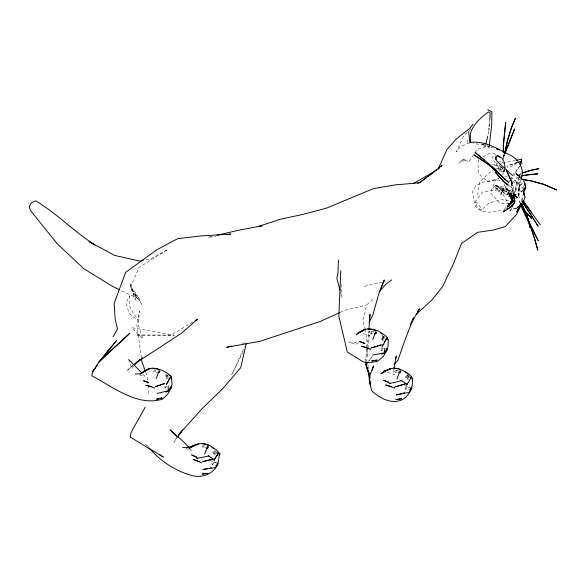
<?xml version="1.0" encoding="UTF-8"?>
<svg xmlns="http://www.w3.org/2000/svg" width="586" height="586" viewBox="0 0 586 586"><rect width="100%" height="100%" fill="white"/><g stroke="black" fill="none" stroke-linecap="round" stroke-linejoin="round"><path stroke-width="0.44" stroke-dasharray="2.93 2.2" d="M503.462 157.575L503.462 153.122M503.242 157.744L503.257 153.283M507.198 205.737L507.19 206.462L507.945 206.821L510.216 204.455L509 203.84L507.198 205.737L508.414 206.345M512.289 198.676L511.27 200.031L511.256 201.928L512.56 202.441M513.211 202.067L513.219 200.808L511.27 200.031M477.876 195.233L478.11 189.586L479.678 181.755L493.053 169.867M512.391 181.806L516.369 182.576L515.577 192.94M489.588 123.038L489.698 121.229M368.799 330.548L368.521 334.159L369.934 335.793L361.796 333.346M518.112 195.761C518.705 190.516 518.368 184.363 514.786 180.202L513.556 181.36M519.321 188.589L519.299 192.669L518.002 196.222M504.011 191.051L503.586 188.406L504.942 187.227L507.117 188.45L505.257 191.776M367.832 349.168L367.026 357.321L366.961 347.63M367.927 348.26L369.627 331.046L366.543 348.34M508.97 203.598L508.882 204.302L509.6 204.704L510.12 204.265L508.97 203.598L510.721 201.84L511.878 202.507L510.78 203.606M513.138 197.629L512.259 197.387L511.065 199.115L511.497 200.456L512.882 200.742L511.871 198.127L512.127 196.098M488.189 134.355L488.746 130.019M513.307 201.95L513.497 200.471M489.185 146.375L488.958 148.082L485.113 146.588L476.901 149.577L468.727 162.102L463.651 159.253L460.515 161.568L466.214 160.337L463.651 159.253L458.164 163.86M511.358 203.32L511.519 202.141L513.732 199.013M512.347 203.166L512.735 201.665L512.545 202.983L511.834 201.533L512.091 199.709L513.768 200.148M522.163 200.961L523.02 195.834M366.389 349.205L365.876 360.961M511.659 196.5L510.655 198.083L511.292 199.365L512.479 199.416L512.838 197.416L512.406 196.537M393.631 369.407L392.906 372.945L394.429 374.608L386.987 372.191M504.348 154.682L503.975 156.425L504.59 154.462M372.821 299.541L366.638 304.962L364.228 315.986L362.793 319.67L364.836 328.365M503.044 188.289L503.271 189.329C504.92 188.406 501.938 187.747 503.74 188.648M478.923 159.773L477.978 163.934L478.41 173.222L483.465 177.983L487.992 181.682L499.177 178.356M505.051 167.838L502.685 175.199M506.143 191.366L507.315 186.202M504.048 169.376L503.616 171.112L502.173 172.452C499.47 167.025 493.727 163.318 492.489 157.011L494.445 154.601L496.628 155.429M485.545 144.881L484.878 147.511L482.791 144.669L473.136 143.519M509.835 197.043L510.948 196.977L511.475 194.984L510.487 193.9L508.787 196.142L509.952 197.335L510.948 196.977L511.871 198.127L510.75 198.229L509.835 197.043L510.831 195.365L511.505 195.292M520.427 181.242L520.881 179.58M521.328 200.932L522.895 195.827M518.515 177.28L518.031 178.752L518.236 181.382L516.698 182.773L518.163 183.491M243.205 351.615L231.719 374.835L244.626 346.568M504.634 154.389L503.821 156.044L504.407 154.44M467.921 140.237L466.991 142.794L469.62 143.109M513.197 197.233L512.428 199.174L512.691 200.434M510.977 195.416L511.834 193.277L510.714 192.142L509.974 194.252L510.933 195.285L511.519 195.087M501.572 192.281L500.232 195.504L502.136 192.479M501.909 191.475L504.934 184.238M507.769 194.061L508.611 192.142L508.377 189.82L507.908 189.542L505.425 193.878L506.89 194.764L507.769 194.061L506.297 193.168L505.425 193.878M497.426 187.872L496.276 188.56L495.793 189.644L499.104 191.79L499.777 190.406L500.678 190.977M374.425 331.94L371.114 331.031L370.191 333.016L371.085 333.595L373.575 333.676M371.085 333.595L372.007 331.61L371.114 331.031M507.71 207.525L508.296 206.287L509.19 206.594M515.512 173.046L517.467 169.068L520.544 165.215M512.618 196.779L511.644 198.713L512.882 197.467M176.635 437.295L173.932 442.313L177.038 437.918M506.89 194.97L508.553 192.596L509.959 193.563L510.018 195.702L508.978 196.383L506.89 194.97L507.93 194.288L510.018 195.702M512.391 197.599L513.387 195.746M512.186 191.974L510.281 190.216L509.022 190.824L507.908 192.823L509.197 194.025L511.065 192.801M508.018 207.166L508.37 206.528M509.6 180.195L507.373 184.172L509.959 180.73M398.692 371.114L395.455 370.154L394.429 371.964L397.887 372.623M395.455 372.447L396.48 370.638L395.455 370.154M523.642 186.319L522.763 187.864L520.881 188.062L521.621 187.864L522.294 188.487M203.364 444.891L202.155 447.015L205.474 447.836M203.159 447.506L204.368 445.382M512.003 201.789L512.259 202.624L512.494 202.229L512.003 201.789L511.439 202.763L512.259 202.624M154.814 369.532L153.583 371.59L156.945 372.374M154.638 372.037L155.869 369.986M502.612 191.725L506.421 185.681M384.943 336.76L382.555 335.946L381.405 337.69L381.999 338.796L385.354 338.986M381.999 338.796L383.156 337.053L382.555 335.946M499.521 161.963L500.034 161.223L500.891 162.359M385.134 338.063L382.805 337.184L381.611 338.92L382.204 340.026L383.852 340.166M382.204 340.026L383.405 338.29L382.805 337.184M513.519 200.822L513.006 201.503L501.491 199.658L488.929 202.968L481.641 210.037L479.56 209.085L477.238 206.895L475.158 202.082L482.417 192.061L496.884 190.003L500.488 190.516M510.472 180.041L515.116 173.844M213.326 453.183L214.784 451.279L214.161 450.224L212.711 452.128L213.326 453.183L218.014 453.96M214.703 454.231L216.161 452.326L215.538 451.271L214.088 453.176L214.703 454.231L216.271 454.494M133.762 366.016L131.66 368.755L128.876 360.339M368.828 361.035L372.22 356.764L368.484 361.188M405.783 377.406L407.072 375.809L406.369 374.85L405.087 376.454L405.783 377.406L410.698 377.867M409.277 377.01L407.724 376.454L406.442 378.058L407.138 379.017L408.779 379.171M407.138 379.017L408.427 377.413L407.724 376.454M166.915 373.941L165.428 375.787L166.087 376.783L168.424 377.172M168.497 376.036L167.069 375.333L165.582 377.179L166.248 378.168L168.585 378.563M166.087 376.783L167.581 374.937M166.248 378.168L167.735 376.322L167.069 375.333M495.06 185.725L493.112 188.135L494.811 187.886L497.302 188.465M512.274 175.426L519.445 166.578M515.856 198.713L517.467 196.845M383.625 348.26L382.072 347.71L380.775 349.08L381.017 350.618L382.739 350.714M381.017 350.618L382.314 349.249L382.072 347.71M216.359 463.072L213.48 461.695L211.934 463.24L212.125 464.779L217.076 465.401M212.125 464.779L213.678 463.226L213.48 461.695M470.895 128.964L463.738 135.827L456.355 151.818L460.413 146.603L469.562 142.764M165.106 388.027L166.702 386.518L166.468 385.061L164.871 386.57L165.106 388.027L166.754 388.24M513.71 201.21L511.703 203.1L500.29 203.928L490.614 192.816L495.258 180.356L497.111 178.605L498.833 178.166M410.273 387.866L406.406 386.548L404.992 387.829L405.314 389.192L410.471 389.529M405.314 389.192L406.721 387.91L406.406 386.548M507.117 188.45L505.769 189.637L503.586 188.406M132.773 365.488L126.539 370.857L132.861 365.649M497.543 188.062L496.364 188.567L496.188 187.776L495.47 187.798L495.346 186.875M192.75 322.014L170.944 335.126L135.974 335.053L174.335 335.214L131.74 327.677L142.816 338.928L138.318 324.783L139.38 311.137L136.831 324.908L141.351 357.841M502.693 172.269L504.78 171.068L504.194 171.171L505.3 171.735M516.749 176.086L518.918 174.892M518.28 175.243L520.588 173.969M519.635 174.496L521.174 173.639M482.974 156.814L488.372 153.84L492.152 152.975L496.371 154.733M518.778 182.898L520.947 181.85L521.657 183.103M340.429 312.338L345.44 310.075L366.638 304.962M518.412 177.184L516.054 178.144L517.812 177.302M517.035 162.93L510.567 167.01L507.212 167.852M517.152 162.652L511.607 164.747L507.073 165.252M517.343 162.249L506.421 166.483M496.349 168.783L502.121 166.878M508.787 196.142L509.783 195.819L510.948 196.977M502.283 167.647L498.144 168.805L501.499 173.837M504.839 176.635L507.41 175.983M503.015 168.907L499.66 169.75L500.547 166.519L493.317 165.42M242.216 343.477L246.523 342.414M364.507 286.312L382.028 282.188M382.9 281.983L388.152 280.745M211.649 236.524L208.096 237.352L215.941 236.224M504.224 170.812L501.916 171.339L498.928 168.9L496.401 164.424L495.668 161.231M515.409 160.557L504.07 162.725M146.024 259.708L151.371 258.514L167.955 249.409L138.904 267.516L130.729 286.979L134.685 298.406L135.63 299.673L129.594 282.899L133.271 291.308L141.644 304.346L135.93 293.161L130.729 286.979L133.271 291.308L140.12 299.658L120.416 290.165M492.24 164.717L497.968 163.706M501.455 163.142L503.198 162.864M512.962 197.453L512.245 197.423L511.776 196.53M510.655 198.083L511.871 198.127M504.092 191.036L507.696 191.556L510.97 194.354M519.863 179.228L518.112 178.957L520.09 178.986M475.158 202.082L476.828 202.368L480.681 207.722L481.641 210.037M499.353 187.117L502.678 187.857L502.429 188.641L501.448 188.377M511.065 199.115L512.479 199.416M139.702 375.011L144.896 376.249L143.094 374.278M500.092 165.882L499.228 164.812M511.834 201.533L513.504 201.972M404.333 385.639L410.339 387.251M490.738 147.291L493.998 148.192M502.429 190.003L504.714 190.662L508.077 189.805L512.303 193.82M209.759 460.464L216.593 462.53M481.641 144.083L490.248 146.793M510.816 205.151L509.483 204.704L508.626 206.162L509.417 204.485L510.267 204.858L509.454 204.573L510.076 203.093L510.582 204.302L509.769 204.016L510.032 203.489L510.838 203.774M185.747 448.393L191.424 450.312L190.23 449.008M509.871 205.496L508.97 205.188L508.685 205.767L509.578 206.082L509.329 204.697L508.838 204.983L508.333 206.389L509.234 206.697M507.74 208.631L505.469 207.81L506.802 206.975L510.955 201.291L508.348 206.514L505.506 207.92L503.726 210.228L488.695 212.249L481.194 211.187L475.268 206.426L473.781 199.394L472.565 191.769L476.03 185.572L485.135 181.411L498.598 180.107L502.195 181.99M407.145 375.128L409.468 375.956M482.468 144.376L489.925 147.064M499.983 186.084L506.275 188.392L509.432 190.699L505.557 188.985L508.077 189.805L509.644 194.215L511.007 195.072M516.369 182.576L517.636 183.213M499.594 190.706L496.276 188.56M502.334 193.321L499.338 191.38M511.036 177.536L514.486 179.748L518.229 184.165M148.661 446.671L144.984 444.063L146.295 445.309M510.018 193.153L511.6 194.545M509.109 185.616L511.622 187.813M509.022 190.824L510.926 192.574M501.36 167.069L503.249 168.841M500.913 188.216L503.542 190.684M500.73 166.475L504.927 170.987L504.231 169.947M214.864 450.473L216.666 452.502M513.014 189.146L511.878 187.806L511.688 186.575M518.031 195.556L519.833 197.724L518.954 193.277M382.057 334.789L385.266 338.869M407.468 374.996L409.533 377.765M502.847 194.083L508.296 203.65M513.387 189.923L514.523 192.259M145.804 372.322L147.35 376.527L147.694 380.922M366.631 361.496L365.81 359.152L366.331 360.771M367.73 364.624L368.272 366.184M514.318 191.915L515.021 194.142M502.803 161.868L503.279 163.516M340.554 292.187L341.953 297.38L341.338 283.17M365.041 329.237L366.88 337.06L366.953 346.751M519.225 187.908L519.526 190.216M513.307 186.128L513.849 190.435M518.178 188.648L518.918 194.874L518.705 188.78M368.543 366.968L368.719 368.762M147.767 381.801L147.972 384.438M148.046 385.317L148.676 393.228M129.733 295.784L129.235 305.057L132.912 312.975L138.699 320.124L133.469 317.231L129.162 313.21L126.986 306.903L126.393 302.149L129.733 295.784M507.593 205.942L507.769 206.572L508.355 206.301L507.593 205.942M515.482 186.89C514.918 198.193 517.526 183.506 515.482 186.89M502.876 189.029L503.14 188.106L502.876 189.029M509.285 203.818L509.38 204.441L510.01 204.214L509.285 203.818M509.717 205.027L509.073 205.576L509.717 205.027M511.395 203.042L510.706 203.54L511.395 203.042M358.779 342.422L356.061 344.458L350.787 343.066L349.153 342.07L358.779 342.422M135.52 295.278L133.432 293.535L135.835 295.688L136.677 298.699L134.963 294.78L135.835 295.688L135.52 295.278"/><path stroke-width="0.88" d="M503.462 152.228L503.462 145.108L505.659 122.533L503.271 145.247L503.257 152.389M165.684 392.115L168.16 391.17L168.219 386.064M514.545 202.141L514.603 200.368M520.544 165.215L520.405 161.157M338.444 260.081L337.88 274.043L336.825 278.343L340.092 290.458M340.803 270.732L338.818 316.191L347.308 352.01L363.401 361.994L369.861 362.69L377.626 361.306L383.347 356.449L387.705 349.036L386.211 348.633M489.757 120.328L490.204 113.091L488.621 111.882C481.15 117.178 473.173 124.239 470.412 133.418M368.872 329.64L370.052 314.272L369.422 319.656M219.223 454.472L218.563 461.109L215.567 467.606L202.903 469.525L207.07 468.573M505.051 167.838L504.216 162.168L502.627 159.355M488.746 130.019L488.973 128.283M489.2 126.547L489.53 123.946M489.295 145.518L491.742 124.745L491.852 111.948L487.772 109.699M381.398 354.142L384.138 353.285L384.826 348.157M512.003 207.136L512.325 204.778M511.952 204.668L512.523 205.298M519.071 187.894L519.445 185.777L518.778 182.898M393.814 368.528L396.363 356.156L395.301 359.423M504.722 152.946L507.351 140.779L511.168 128.341L515.409 118.182L511.336 128.231L507.571 140.596L504.78 153.591M495.309 159.626L496.056 156.337L498.364 155.81M246.325 343.286L240.685 367.752L222.79 388.547L202.038 408.757L178.942 434.394M485.765 144.002L487.75 136.113M521.108 178.745C525.202 169.259 518.412 159.231 509.945 155.019C497.529 148.837 484.886 140.611 470.39 142.413L470.368 133.93M370.096 377.172L369.305 379.757L371.583 390.598C384.284 402.802 403.791 408.325 411.943 387.676M372.227 370.264L373.553 365.95L370.213 374.315L369.305 379.757L368.953 374.403L365.913 364.294L367.971 361.811M523.415 201.855L524.968 197.335L523.445 191.314L523.803 194.515L523.987 191.659L525.657 188.326L525.679 185.901L523.628 180.913M504.927 153.591L514.625 128.861L505 152.836M156.213 378.519L159.509 369.627C152.426 366.558 145.775 369.055 140.31 374.095L149.767 368.382L139.79 373.897L135.373 373.985M396.927 378.856L400.538 369.466C393.536 366.594 386.555 369.356 380.885 373.802L385.442 371.429M204.573 454.018L208.316 445.016C201.562 441.932 194.677 444.217 189 448.502L198.478 443.822L187.168 447.543L182.502 447.301M512.054 205.305L511.527 206.521L503.154 211.861C507.483 208.784 513.761 206.609 514.904 200.756L513.636 196.347L512.281 195.145M519.855 205.063L516.771 212.176L519.914 205.811L517.599 206.88M521.738 203.525L516.83 214.11L505.337 226.548L493.698 229.976L477.524 232.349L461.512 243.512L453.454 263.693L442.679 286.525L431.853 300.047L416.031 314.448M372.784 339.477L376.234 330.416C368.916 327.384 361.972 329.251 356.259 334.628L365.671 329.002L359.357 332.614M410.984 323.216L413.54 317.744L404.34 341.806L397.931 360.412L393.997 364.558M369.107 322.344L372.799 315.231L378.578 294.582L384.196 279.998L379.838 291.03L385.881 284.254L391.66 279.918M170.423 377.23L166.329 384.482L170.065 377.772M145.24 407.153L131.132 432.373L130.275 437.134L163.377 457.124L159.7 454.509M113.164 336.708L117.486 329.002L115.142 318.938L114.16 303.292L125.675 272.351L156.477 249.995L177.624 238.692L200.353 235.982L230.774 234.085L226.416 234.715M383.266 344.063L381.991 346.326L383.259 344.971L387.251 337.375L385.463 335.617L378.19 330.804L367.81 328.79M384.108 342.561L385.8 339.543M410.456 324.834L419.547 308.741L417.496 311.444M171.845 386.958L167.64 394.29L162.417 399.227C136.633 406.706 113.039 386.767 91.716 375.765L92.83 371.399L99.019 361.899L116.497 340.481L107.143 352.706M406.127 385.229L407.27 384.182L411.57 376.681C406.904 371.583 400.414 368.645 393.558 368.089M512.442 205.964L514.926 201.672M217.86 453.864L213.978 460.332L218.746 452.634L216.578 450.216L209.788 445.441L201.284 443.368M218.182 463.013C214.483 473.437 203.13 478.161 192.757 475.744C175.529 471.247 160.593 461.255 148.925 447.799M384.138 353.285L387.983 347.059L388.254 339.536L386.907 338.576M168.16 391.17L171.991 385.017L171.522 377.45M387.031 339.082L387.639 338.159L387.324 337.573M510.04 210.953L511.549 208.763M177.558 437.185L182.737 429.86L178.84 434.438M97.65 364.77L92.83 371.399L95.584 367.81M101.393 359.606L108.886 349.285M472.865 124.327L470.097 128.151L456.384 138.889L446.906 149.54L438.189 169.229L439.478 167.962M218.014 453.96L218.783 452.949L218.453 452.392M219.391 455.007L220.16 454.003L219.831 453.447L217.684 452.363M134.289 365.334L136.926 361.914L139.783 359.679M367.7 362.456L366.008 364.587L365.906 361.87M410.698 377.867L411.379 377.018L411.013 376.512M412.053 379.472L412.734 378.629L410.823 377.567M170.76 377.567L171.552 376.593L169.054 375.003M170.914 378.959L171.705 377.977L171.354 377.457M513.732 199.108L514.713 197.995M519.445 185.777L522.016 183.726M386.181 350.911L386.863 350.186L386.738 349.373M217.076 465.401L217.897 464.581L217.794 463.768M440.76 166.695L442.049 165.435L419.422 182.773L417.708 183.162M170.043 388.665L170.892 387.866L170.768 387.09M410.471 389.529L411.218 388.848L411.05 388.13M134.846 363.701L181.77 333.031L197.423 319.202L195.087 320.608M513.541 196.962L514.684 195.973M134.267 364.492L142.698 357.548M519.914 205.811L516.662 208.22L513.746 208.675M426.637 177.565L419.422 182.773L395.411 184.883L373.443 188.633L326.798 208.023L303.138 214.366L280.46 219.215L257.825 226.643L262.081 225.778L238.29 230.335L216.974 235.286M428.08 176.518L432.417 173.397M413.262 183.623L436.629 170.13M522.119 173.119L530.411 170.416L538.944 168.643L530.301 170.475L521.95 173.214M386.958 370.645L390.752 368.667L383.683 371.114M162.014 397.989L156.674 399.139L162.014 397.989L157.517 398.956M377.267 360.016L371.656 360.983L376.461 360.156M339.602 312.712L320.403 321.362L260.03 341.294L226.709 347.286L231.88 346.018M520.932 176.034L529.231 174.489L537.889 173.844L522.331 175.58M517.797 162.63L521.599 161.15M512.318 195.812L516.141 194.479L514.603 194.215M390.203 383.266L389.133 383.566L401.395 380.753L407.27 384.182M401.359 393.565L396.275 394.92L409.065 392.444L412.214 385.698L412.61 378.329L411.262 377.076M403.058 393.111L404.758 392.657M197.746 458.04L196.728 458.289L208.909 456.04L214.549 459.812M157.165 393.44L167.596 390.921M516.281 160.359L521.518 159.172L521.84 163.926M209.568 468.009L211.238 467.628M143.35 260.309L139.79 261.1L114.387 255.357L88.991 241.469L94.214 244.816M372.55 355.167L383.544 353.006M374.41 333.705L376.065 333.756L376.556 332.709L376.08 332.401M398.692 372.681L400.311 372.799L400.853 371.846L400.311 371.59M206.25 447.946L207.796 448.165L208.433 447.045L207.905 446.781M498.056 186.231L495.382 185.843L495.558 185.235L498.122 186.7L504.517 193.336M157.715 372.491L159.253 372.711L159.905 371.627L159.348 371.392M521.613 179.506L531.238 181.008L543.823 184.473L556.7 189.974L543.976 184.326L531.443 180.796L521.84 179.265M151.759 368.14C158.579 368.777 165.633 370.682 170.358 375.963M151.818 386.657L145.819 385.214L154.777 387.976M496.445 148.873L499.712 149.774L496.269 148.69M391.748 386.65L385.698 384.958L394.752 388.13L394.334 387.383M368.455 348.135L361.621 346.187L370.586 349.359L370.162 348.619M199.789 461.622L193.234 459.505L201.848 462.903M119.588 289.77L112.197 286.21L83.959 268.813L57.355 243.93L30.318 210.308L29.3 206.462L31.527 202.588L35.907 200.866C56.967 213.773 74.371 231.609 95.02 245.146M497.353 155.7L503.462 159.018M400.736 380.373L401.395 380.753M208.257 455.637L208.909 456.04M508.157 185.081L504.546 182.393L495.199 172.159L504.656 182.554L508.282 185.257M498.964 156.294L500.158 157.268M484.212 160.007L475.07 152.404L494.818 168.841M404.882 371.539L408.076 374.308M380.453 332.753L381.742 333.917M211.876 447.074L213.758 448.773M513.658 194.164L517.709 197.863L513.702 194.274L512.054 189.168M507.762 181.616L488.563 164.556L474.03 154.829L488.643 164.644L507.872 181.763M512.501 175.514L496.767 161.011L495.939 157.143M522.038 179.023L516.149 173.493L517.57 175.375M128.598 359.496L141.893 372.967M177.023 436.577L170.021 429.824L183.652 441.829L189.029 447.704M494.731 168.731L505.11 179.36M523.701 209.59L531.524 218.3L523.65 209.576L519.357 201.188M523.042 200.72L540.351 224.98M523.086 200.786L531.795 212.923M520.742 204.17L526.609 214.395L529.07 222.372L530.132 227.903L526.492 214.249M387.456 338.942L387.778 339.528M512.391 183.63L506.37 170.057L512.318 183.528M514.757 198.178L514.186 196.823L514.354 199.05M521.643 203.452C528.455 218.505 533.472 234.261 537.809 250.185C533.414 234.217 528.367 218.41 521.525 203.298M145.496 371.48L141.805 361.379L141.468 358.727M524.338 189.359L524.243 187.762L523.584 190.12L521.086 191.651L521.071 191.087M512.127 185.645L511.41 183.696L512.054 185.476M525.239 185.821L524.704 183.264L525.657 188.326L525.422 186.67M519.225 175.075L519.614 177.683M368.645 371.766L369.51 378.776M369.729 380.526L370.271 384.914L369.839 380.424M468.675 131.725L469.891 142.515M369.239 374.146L369.495 376.835M107.992 353.38L99.019 361.899L129.997 333.104L107.992 353.38M401.535 398.656L395.931 399.615L401.535 398.656M207.788 473.327L202.243 474.045L207.788 473.327M164.527 383.596L155.546 386.599L164.527 383.596M381.2 344.898L371.495 347.93L381.2 344.898M405.138 383.94L395.631 386.745L405.138 383.94M212.33 459.248L202.785 461.6L212.33 459.248M148.698 382.57L143.658 380.79L148.698 382.57M388.892 382.365L383.823 380.351L388.892 382.365M196.552 457.124L191.761 454.992L196.552 457.124M364.844 343.499L359.775 341.55L364.844 343.499M530.601 214.227L521.98 201.276L538.138 226.24L530.616 214.227M538.175 240.568L525.649 215.985L520.243 204.14L538.175 240.568M369.444 374.373L367.283 369.334L365.913 364.294L369.444 374.373"/></g></svg>
